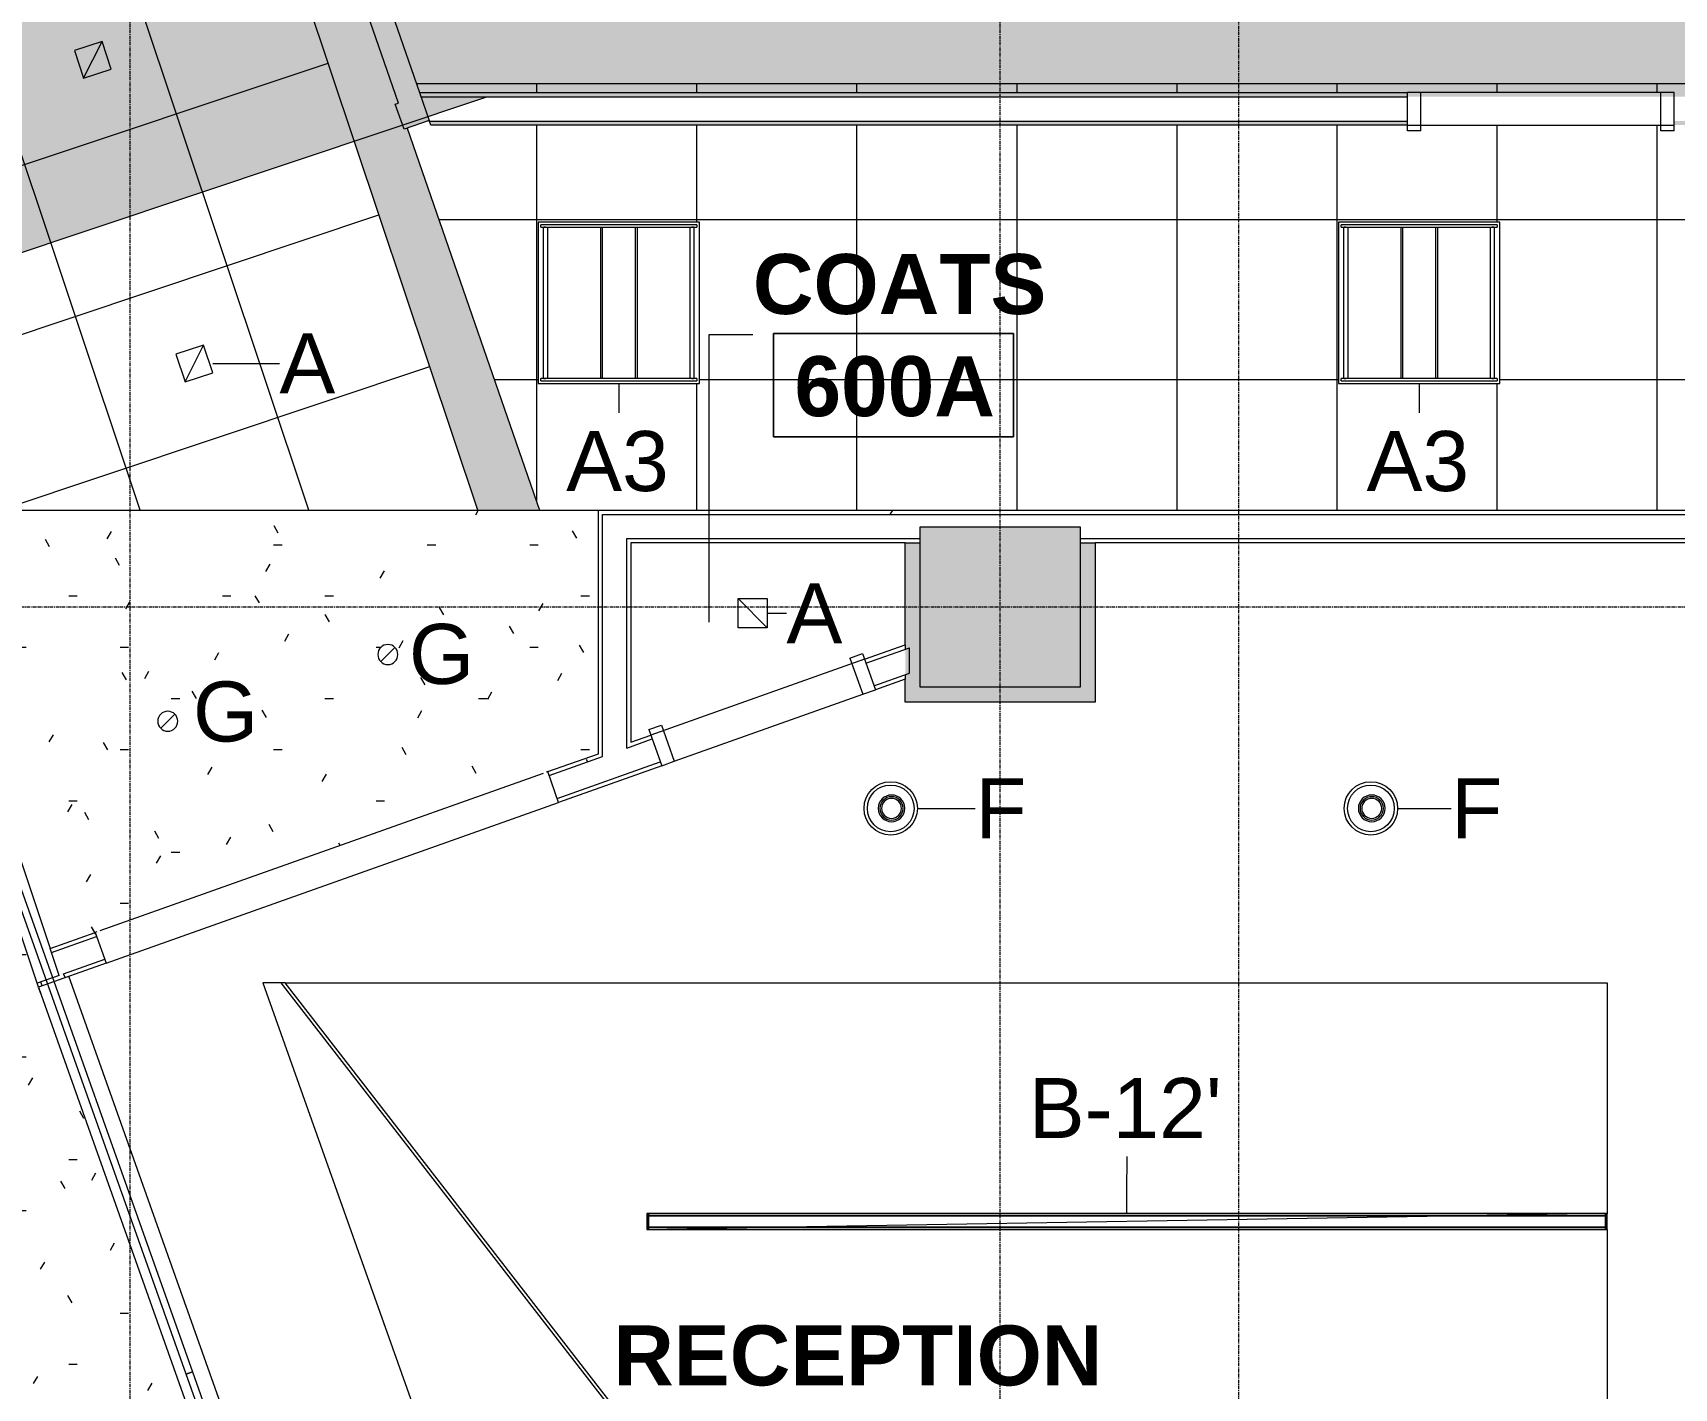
# Model space of a CAD drawing. Header units: inches. Extents: x 2468 to 5383, y -426 to 1376.
# Drawn here: x 2867 to 3113, y 703 to 906.2 of the extents above; entities that cross this region are included whole.
import ezdxf

# ---------------------------------------------------------------- set-up
doc = ezdxf.new("R2010")
doc.units = ezdxf.units.IN
doc.header["$MEASUREMENT"] = 0
doc.linetypes.add('Grid Line 1_2_', pattern=[0.875, 0.5, -0.125, 0.125, -0.125])
for name, color, linetype, lineweight in [('A-AREA-IDEN', 2, 'Continuous', 9), ('A-CLNG', 13, 'Continuous', 13), ('A-CLNG-PATT', 13, 'Continuous', 13), ('A-DETL', 90, 'Continuous', 9), ('A-DETL-GENF', 92, 'Continuous', 9), ('A-DOOR', 31, 'Continuous', 13), ('A-DOOR-FRAM', 31, 'Continuous', 20), ('A-GLAZ-CURT', 52, 'Continuous', 9), ('A-WALL', 113, 'Continuous', 13), ('A-WALL-PATT', 111, 'Continuous', 13), ('E-LITE-EQPM', 33, 'Continuous', 9), ('E-LITE-EQPM-IDEN', 33, 'Continuous', 9), ('I-WALL', 2, 'Continuous', 13), ('S-COLS', 52, 'Continuous', 13), ('S-GRID', 1, 'Continuous', 9)]:
    doc.layers.add(name, color=color, linetype=linetype, lineweight=lineweight)
doc.styles.add('Arial_1', font='arial.ttf', dxfattribs={"height": 9})
doc.styles.add('Swis721 Lt BT_B', font='', dxfattribs={"height": 9})
doc.styles.get('Swis721 Lt BT_B').set_extended_font_data('Swis721 Lt BT', bold=True)
pattern_1 = [(0, (0, 0), (30.72, 7.68), [1.267, -21.773, 1.267, -21.773, -122.88]), (0, (0, 0), (30.72, 7.68), [-46.08, 1.267, -44.813, 1.267, -21.773, -53.76]), (0, (0, 0), (30.72, 7.68), [-115.2, 1.267, -14.093, 1.267, -37.133]), (120, (11.52, 3.84), (-22.011075, 22.7643), [1.267, -21.773, 1.267, -21.773, -122.88]), (120, (11.52, 3.84), (-22.011075, 22.7643), [-46.08, 1.267, -44.813, 1.267, -21.773, -53.76]), (120, (11.52, 3.84), (-22.011075, 22.7643), [-115.2, 1.267, -14.093, 1.267, -37.133]), (240, (15.36, 19.2), (-8.708925, -30.4443), [1.267, -21.773, 1.267, -21.773, -122.88]), (240, (15.36, 19.2), (-8.708925, -30.4443), [-46.08, 1.267, -44.813, 1.267, -21.773, -53.76]), (240, (15.36, 19.2), (-8.708925, -30.4443), [-115.2, 1.267, -14.093, 1.267, -37.133])]

# ---------------------------------------------------------------- blocks, each defined once
blk = doc.blocks.new('Concrete-Rectangular-Column - 24 x 24-4901126-6TH FLOOR RCP')
at = {"layer": 'S-COLS', "lineweight": 9}
blk.add_hatch(color=7, dxfattribs=at).paths.add_polyline_path([(-12, -12), (12, -12), (12, 12), (-12, 12), (-12, -10.83)], flags=0)
at = {"layer": 'S-COLS', "color": 8, "lineweight": 20}
for p, q in [((-12, 12), (12, 12)), ((-12, -12), (-12, 12)), ((12, 12), (12, -12)), ((12, -12), (-12, -12))]:
    blk.add_line(p, q, dxfattribs=at)
blk = doc.blocks.new('System Panel - Glazed-6351992-6TH FLOOR RCP')
at = {"layer": 'A-GLAZ-CURT', "lineweight": 13}
for p, q in [((-44, -0.5), (-44, 0.5)), ((-44, 0.5), (44, 0.5)), ((44, 0.5), (44, -0.5)), ((44, -0.5), (-44, -0.5))]:
    blk.add_line(p, q, dxfattribs=at)
blk = doc.blocks.new('Ceilings 1 - Ceilings 1-5923322-6TH FLOOR RCP')
at = {"layer": 'A-CLNG'}
for p, q in [((2904.15, 763.75), (2901.46, 763.75)), ((2901.46, 763.75), (2953.26, 617.91)), ((2904.78, 763.75), (2904.15, 763.75)), ((2904.15, 763.75), (3102.37, 508.26)), ((3103, 508.26), (2904.78, 763.75)), ((2904.78, 763.75), (3103, 763.75)), ((3103, 763.75), (3103, 729.16)), ((3103, 729.16), (2959, 729.16)), ((2959, 729.16), (2959, 726.79)), ((2959, 726.79), (3103, 726.79)), ((3103, 726.79), (3103, 664.02))]:
    blk.add_line(p, q, dxfattribs=at)
blk = doc.blocks.new('System Panel - Glazed-6079017-6TH FLOOR RCP')
at = {"layer": 'A-GLAZ-CURT', "lineweight": 13}
for p, q in [((-24, -0.5), (-24, 0.5)), ((-24, 0.5), (24, 0.5)), ((24, 0.5), (24, -0.5)), ((24, -0.5), (-24, -0.5))]:
    blk.add_line(p, q, dxfattribs=at)
blk = doc.blocks.new('RECESSED_Cooper_NeoRay_Straight_Narrow_22DR - Recessed_Cooper_NeoRay_Straight_Narrow_12_  GYP-6326238-6TH FLOOR RCP')
at = {"layer": 'E-LITE-EQPM'}
for p, q in [((1.19, 72), (-1.19, -72)), ((-1.19, -72), (-1.19, 72)), ((-1.19, 72), (1.19, 72)), ((-1.19, 72), (1.19, 72)), ((-1.19, 71.75), (-1.19, 72)), ((1.19, 71.75), (-1.19, 71.75)), ((-1.19, 71.75), (-0.84, 71.75)), ((-1.19, 71.75), (-1.19, -71.75)), ((-0.84, 71.75), (0.84, 71.75)), ((-0.84, 71.75), (-0.84, -71.75)), ((-0.84, -71.75), (-0.84, 71.75)), ((0.84, -71.75), (0.84, 71.75)), ((0.84, 71.75), (1.19, 71.75)), ((0.84, 71.75), (0.84, -71.75)), ((1.19, 72), (1.19, -72)), ((1.19, 72), (1.19, 71.75)), ((1.19, 71.75), (1.19, -71.75)), ((-0.84, -71.75), (-1.19, -71.75)), ((-1.19, -71.75), (1.19, -71.75)), ((-1.19, -71.75), (-1.19, -72)), ((1.19, -72), (-1.19, -72)), ((1.19, -72), (-1.19, -72)), ((0.84, -71.75), (-0.84, -71.75)), ((1.19, -71.75), (0.84, -71.75)), ((1.19, -72), (1.19, -71.75))]:
    blk.add_line(p, q, dxfattribs=at)
blk = doc.blocks.new('Single Flush - OTJ_SOLIDFLUSH_ALUM-6454966-6TH FLOOR RCP')
at = {"layer": 'A-DOOR-FRAM'}
for p, q in [((-20, 3.3125), (-20, -2.4375)), ((-20, 3.3125), (-18, 3.3125)), ((-18, 3.3125), (-18, -2.4375)), ((18.000004, 3.3125), (18.000004, -2.4375)), ((18.000004, 3.3125), (20.000004, 3.3125)), ((20.000004, 3.3125), (20.000004, -2.4375)), ((-20, -2.4375), (-18, -2.4375)), ((18.000004, -2.4375), (20.000004, -2.4375))]:
    blk.add_line(p, q, dxfattribs=at)
blk = doc.blocks.new('L-PENDANT_FOCAL POINT 3_5 CYLINDER - L-PENDANT_FOCAL POINT 3_5 CYLINDER-6211512-6TH FLOOR RCP')
at = {"layer": 'E-LITE-EQPM'}
for radius in [4, 3.5]:
    blk.add_circle((-0.125, 0), radius, dxfattribs=at)
for radius, start, end in [(2, 0, 180), (2, 180, 360), (1.75, 0, 180), (1.75, 180, 360), (1.5, 0, 180), (1.5, 180, 360)]:
    blk.add_arc((0, 0), radius, start, end, dxfattribs=at)
blk = doc.blocks.new('Single Flush - OTJ_SOLIDFLUSH_ALUM  30_-6412572-6TH FLOOR RCP')
at = {"layer": 'A-DOOR-FRAM'}
for p, q in [((-17, 3.3125), (-17, -2.4375)), ((-17, 3.3125), (-15, 3.3125)), ((-15, 3.3125), (-15, -2.4375)), ((15.000004, 3.3125), (15.000004, -2.4375)), ((15.000004, 3.3125), (17.000004, 3.3125)), ((17.000004, 3.3125), (17.000004, -2.4375)), ((-17, -2.4375), (-15, -2.4375)), ((15.000004, -2.4375), (17.000004, -2.4375))]:
    blk.add_line(p, q, dxfattribs=at)
blk = doc.blocks.new('L-Recessed-Axis-Day-Acrylic - 2 x 2-4558112-6TH FLOOR RCP')
at = {"layer": 'E-LITE-EQPM'}
for p, q in [((-11.34, 11.7), (-11.7, 11.7)), ((-11.7, 11.64), (-11.7, 11.7)), ((-11.7, 11.7), (-11.7, 11.69)), ((-11.7, -11.64), (-11.7, 11.64)), ((-11.34, 11.69), (-11.34, 11.7)), ((-11.34, 11.7), (-11.34, 11.64)), ((-11.34, 11.64), (-11.34, -11.64)), ((11.34, 11.28), (-11.34, 11.28)), ((-11.34, 11.19), (-11.34, 11.22)), ((-11.34, 10.99), (-11.34, 11.19)), ((-11.34, 10.97), (-11.34, 10.99)), ((-11.34, 10.66), (11.34, 10.66)), ((11.7, 11.7), (11.34, 11.7)), ((11.34, 11.64), (11.34, 11.7)), ((11.34, 11.7), (11.34, 11.69)), ((11.34, -11.64), (11.34, 11.64)), ((11.34, 11.22), (11.34, 11.19)), ((11.34, 11.19), (11.34, 10.99)), ((11.34, 10.99), (11.34, 10.97)), ((11.7, 11.69), (11.7, 11.7)), ((11.7, 11.7), (11.7, 11.64)), ((11.7, 11.64), (11.7, -11.64)), ((-11.34, 2.76), (11.34, 2.76)), ((-11.34, 2.47), (11.34, 2.47)), ((11.34, 2.44), (-11.34, 2.44)), ((-11.34, -2.44), (11.34, -2.44)), ((-11.34, -2.47), (11.34, -2.47)), ((-11.34, -2.76), (11.34, -2.76)), ((-11.7, -11.7), (-11.7, -11.64)), ((-11.7, -11.69), (-11.7, -11.7)), ((-11.7, -11.7), (-11.34, -11.7)), ((-11.34, -10.66), (11.34, -10.66)), ((-11.34, -10.99), (-11.34, -10.97)), ((-11.34, -11.19), (-11.34, -10.99)), ((-11.34, -11.22), (-11.34, -11.19)), ((-11.34, -11.28), (11.34, -11.28)), ((-11.34, -11.64), (-11.34, -11.7)), ((-11.34, -11.7), (-11.34, -11.69)), ((11.34, -10.97), (11.34, -10.99)), ((11.34, -10.99), (11.34, -11.19)), ((11.34, -11.19), (11.34, -11.22)), ((11.34, -11.7), (11.34, -11.64)), ((11.34, -11.69), (11.34, -11.7)), ((11.34, -11.7), (11.7, -11.7)), ((11.7, -11.64), (11.7, -11.7)), ((11.7, -11.7), (11.7, -11.69))]:
    blk.add_line(p, q, dxfattribs=at)
blk = doc.blocks.new('L-Recessed-Axis-Day-Acrylic - 2 x 2-V32-6TH FLOOR RCP')
at = {"layer": 'E-LITE-EQPM'}
for p, q in [((-11.34, 11.7), (-11.7, 11.7)), ((-11.7, 11.64), (-11.7, 11.7)), ((-11.7, 11.7), (-11.7, 11.69)), ((-11.7, -11.64), (-11.7, 11.64)), ((-11.34, 11.69), (-11.34, 11.7)), ((-11.34, 11.7), (-11.34, 11.64)), ((-11.34, 11.64), (-11.34, -11.64)), ((11.34, 11.28), (-11.34, 11.28)), ((-11.34, 11.19), (-11.34, 11.22)), ((-11.34, 10.99), (-11.34, 11.19)), ((-11.34, 10.97), (-11.34, 10.99)), ((-11.34, 10.66), (11.34, 10.66)), ((11.7, 11.7), (11.34, 11.7)), ((11.34, 11.64), (11.34, 11.7)), ((11.34, 11.7), (11.34, 11.69)), ((11.34, -11.64), (11.34, 11.64)), ((11.34, 11.22), (11.34, 11.19)), ((11.34, 11.19), (11.34, 10.99)), ((11.34, 10.99), (11.34, 10.97)), ((11.7, 11.69), (11.7, 11.7)), ((11.7, 11.7), (11.7, 11.64)), ((11.7, 11.64), (11.7, -11.64)), ((-11.34, 2.76), (11.34, 2.76)), ((-11.34, 2.47), (11.34, 2.47)), ((11.34, 2.44), (-11.34, 2.44)), ((-11.34, -2.44), (11.34, -2.44)), ((-11.34, -2.47), (11.34, -2.47)), ((-11.34, -2.76), (11.34, -2.76)), ((-11.7, -11.7), (-11.7, -11.64)), ((-11.7, -11.69), (-11.7, -11.7)), ((-11.7, -11.7), (-11.34, -11.7)), ((-11.34, -10.66), (11.34, -10.66)), ((-11.34, -10.99), (-11.34, -10.97)), ((-11.34, -11.19), (-11.34, -10.99)), ((-11.34, -11.22), (-11.34, -11.19)), ((-11.34, -11.28), (11.34, -11.28)), ((-11.34, -11.64), (-11.34, -11.7)), ((-11.34, -11.7), (-11.34, -11.69)), ((11.34, -10.97), (11.34, -10.99)), ((11.34, -10.99), (11.34, -11.19)), ((11.34, -11.19), (11.34, -11.22)), ((11.34, -11.7), (11.34, -11.64)), ((11.34, -11.69), (11.34, -11.7)), ((11.34, -11.7), (11.7, -11.7)), ((11.7, -11.64), (11.7, -11.7)), ((11.7, -11.7), (11.7, -11.69))]:
    blk.add_line(p, q, dxfattribs=at)
blk = doc.blocks.new('L-Recessed Square Downlight1 - 4_-6386480-6TH FLOOR RCP')
at = {"layer": 'E-LITE-EQPM'}
for p, q in [((-2.1875, -2.1875), (-2.1875, 2.1875)), ((-2.1875, 2.1875), (2.1875, 2.1875)), ((-2.1875, 2.1875), (2.1875, -2.1875)), ((2.1875, 2.1875), (2.1875, -2.1875)), ((2.1875, -2.1875), (-2.1875, -2.1875))]:
    blk.add_line(p, q, dxfattribs=at)
blk = doc.blocks.new('L-Recessed Circular - Downlight - 3_-6446590-6TH FLOOR RCP')
at = {"layer": 'E-LITE-EQPM'}
for q in [(-1.06, -1.06), (1.06, 1.06)]:
    blk.add_line((0, 0), q, dxfattribs=at)
for start, end in [(360, 180), (180, 360)]:
    blk.add_arc((0, 0), 1.5, start, end, dxfattribs=at)
blk = doc.blocks.new('L-Recessed Square Downlight1 - 4_-V38-6TH FLOOR RCP')
at = {"layer": 'E-LITE-EQPM'}
for p, q in [((-2.1875, -2.1875), (-2.1875, 2.1875)), ((-2.1875, 2.1875), (2.1875, 2.1875)), ((-2.1875, 2.1875), (2.1875, -2.1875)), ((2.1875, 2.1875), (2.1875, -2.1875)), ((2.1875, -2.1875), (-2.1875, -2.1875))]:
    blk.add_line(p, q, dxfattribs=at)
blk = doc.blocks.new('Room Tag - Room Name and Number-3379422-6TH FLOOR RCP')
at = {"layer": 'A-AREA-IDEN'}
for p, q in [((-0.1881, -0.1636), (-0.1881, -0.0018)), ((-0.1881, -0.0018), (0.1869, -0.0018)), ((0.1869, -0.0018), (-0.1881, -0.0018)), ((-0.1881, -0.0018), (-0.1881, -0.1636)), ((0.1869, -0.0018), (0.1869, -0.1636)), ((0.1869, -0.1636), (0.1869, -0.0018)), ((0.1869, -0.1636), (-0.1881, -0.1636)), ((-0.1881, -0.1636), (0.1869, -0.1636))]:
    blk.add_line(p, q, dxfattribs=at)

msp = doc.modelspace()

# ---------------------------------------------------------------- hatches: boundary and pattern name
at = {"layer": 'A-CLNG-PATT'}
h = msp.add_hatch(dxfattribs=at)
h.set_pattern_fill('FP_30', color=256, style=0, pattern_type=2)
h.set_pattern_definition([(0, (0, 0), (15.36, 3.84), [1.267, -10.253, 1.267, -10.253, -61.44]), (0, (0, 0), (15.36, 3.84), [-23.04, 1.267, -21.773, 1.267, -10.253, -26.88]), (0, (0, 0), (15.36, 3.84), [-57.6, 1.267, -6.413, 1.267, -17.933]), (120, (5.76, 1.92), (-11.0055376, 11.38215), [1.267, -10.253, 1.267, -10.253, -61.44]), (120, (5.76, 1.92), (-11.0055376, 11.38215), [-23.04, 1.267, -21.773, 1.267, -10.253, -26.88]), (120, (5.76, 1.92), (-11.0055376, 11.38215), [-57.6, 1.267, -6.413, 1.267, -17.933]), (240, (7.68, 9.6), (-4.3544624, -15.22215), [1.267, -10.253, 1.267, -10.253, -61.44]), (240, (7.68, 9.6), (-4.3544624, -15.22215), [-23.04, 1.267, -21.773, 1.267, -10.253, -26.88]), (240, (7.68, 9.6), (-4.3544624, -15.22215), [-57.6, 1.267, -6.413, 1.267, -17.933])])
h.paths.add_polyline_path([(2933.65, 834.62), (2942.94, 834.62), (2923.08, 891.9), (2922.61, 891.74), (2921.3, 895.52), (2921.77, 895.68), (2903.61, 948.09), (2940.62, 960.45), (2946.33, 943.39), (2990, 957.99), (2981.17, 983.48), (2982.34, 983.88), (2966.48, 1031.31), (2883.97, 1003.73), (2833.72, 1154.06), (2833.37, 1153.94), (2827.34, 1171.96), (2745.56, 1144.57), (2751.57, 1126.59), (2751.21, 1126.48), (2768.8, 1073.87), (2773.1, 1075.3), (2780.7, 1052.54), (2776.41, 1051.1), (2801.46, 976.15), (2793.63, 973.54), (2812.34, 917.58), (2819.22, 919.88), (2847.61, 834.92), (2857.63, 834.92), (2759.27, 1129.17), (2827.56, 1152), (2933.55, 834.92)], flags=0)
h.paths.add_polyline_path([(2942.53, 942.12), (2943, 942.28), (2938.4, 956.03), (2937.93, 955.87), (2942.21, 943.05)], flags=0)
h.paths.add_polyline_path([(2942.98, 979.97), (2942.21, 980.08), (2941.48, 980.38), (2940.86, 980.85), (2940.38, 981.47), (2940.09, 982.2), (2939.98, 982.97), (2940.09, 983.75), (2940.38, 984.47), (2940.86, 985.09), (2941.48, 985.57), (2942.21, 985.87), (2942.98, 985.97), (2943.76, 985.87), (2944.48, 985.57), (2945.1, 985.09), (2945.58, 984.47), (2945.88, 983.75), (2945.98, 982.97), (2945.88, 982.2), (2945.58, 981.47), (2945.1, 980.85), (2944.48, 980.38), (2943.76, 980.08)], flags=0)
h.paths.add_polyline_path([(2765.29, 1144.82), (2764.51, 1144.92), (2763.68, 1145.3), (2763.17, 1145.7), (2762.69, 1146.32), (2762.39, 1147.04), (2762.29, 1147.82), (2762.39, 1148.59), (2762.69, 1149.32), (2763.17, 1149.94), (2763.79, 1150.41), (2764.51, 1150.71), (2765.38, 1150.8), (2766.06, 1150.71), (2766.79, 1150.41), (2767.41, 1149.94), (2767.89, 1149.32), (2768.19, 1148.59), (2768.29, 1147.82), (2768.19, 1147.04), (2767.89, 1146.32), (2767.41, 1145.7), (2766.79, 1145.22), (2766.06, 1144.92), (2765.38, 1144.83)], flags=0)
h.paths.add_polyline_path([(2815.29, 1160.82), (2814.51, 1160.92), (2813.79, 1161.22), (2813.17, 1161.7), (2812.69, 1162.32), (2812.39, 1163.04), (2812.29, 1163.82), (2812.39, 1164.59), (2812.69, 1165.32), (2813.17, 1165.94), (2813.79, 1166.41), (2814.51, 1166.71), (2815.29, 1166.82), (2816.06, 1166.71), (2816.79, 1166.41), (2817.41, 1165.94), (2817.89, 1165.32), (2818.19, 1164.59), (2818.29, 1163.82), (2818.19, 1163.04), (2817.89, 1162.32), (2817.41, 1161.7), (2816.79, 1161.22), (2816.06, 1160.92)], flags=0)
h = msp.add_hatch(dxfattribs=at)
h.set_pattern_fill('FP_32', color=256, style=0, pattern_type=2)
h.set_pattern_definition([(288.483, (2835.274, 977.494), (-22.762, -7.6086), []), (198.483, (2835.274, 977.494), (-7.6086, 22.762), [])])
h.paths.add_polyline_path([(2857.73, 834.62), (2933.65, 834.62), (2827.56, 1152), (2759.27, 1129.17), (2852.28, 850.94)], flags=0)
h = msp.add_hatch(dxfattribs=at)
h.set_pattern_fill('FP_33', color=256, style=0, pattern_type=2)
h.set_pattern_definition([(0, (3542.5, 878.2), (0, -24), []), (270, (3542.5, 878.2), (-24, -1e-15), [])])
h.paths.add_polyline_path([(3553.75, 802.24), (3554.75, 802.24), (3554.75, 834.62), (4012.67, 834.62), (4012.67, 892.36), (2926.63, 892.36), (2926.39, 893.05), (2923.08, 891.9), (2942.94, 834.62), (3506.25, 834.62), (3506.25, 802.24), (3544.66, 802.24)], flags=0)
h.paths.add_polyline_path([(3530.5, 816.68), (3530.11, 816.73), (3529.75, 816.88), (3529.44, 817.12), (3529.2, 817.43), (3529.05, 817.79), (3529, 818.18), (3529.05, 818.57), (3529.2, 818.93), (3529.44, 819.24), (3529.75, 819.48), (3530.11, 819.63), (3530.5, 819.68), (3530.89, 819.63), (3531.25, 819.48), (3531.56, 819.24), (3531.8, 818.93), (3531.95, 818.57), (3532, 818.18), (3531.95, 817.79), (3531.8, 817.43), (3531.56, 817.12), (3531.25, 816.88), (3530.89, 816.73)], flags=0)
h.paths.add_polyline_path([(2942.7, 853.62), (2942.7, 877.83), (2966.91, 877.83), (2966.91, 853.62), (2942.94, 853.62)], flags=0)
h.paths.add_polyline_path([(3086.91, 853.62), (3062.7, 853.62), (3062.7, 877.83), (3086.91, 877.83), (3086.91, 854.88)], flags=0)
h.paths.add_polyline_path([(3189.12, 853.62), (3182.7, 853.62), (3182.7, 877.83), (3206.91, 877.83), (3206.91, 853.62), (3198.34, 853.62)], flags=0)
h.paths.add_polyline_path([(3302.13, 853.62), (3302.13, 877.83), (3326.34, 877.83), (3326.34, 853.62), (3308.88, 853.62)], flags=0)
h.paths.add_polyline_path([(3422.29, 853.62), (3422.29, 877.83), (3446.5, 877.83), (3446.5, 853.62), (3428.63, 853.62)], flags=0)
h.paths.add_polyline_path([(3542.29, 853.62), (3542.29, 877.83), (3566.5, 877.83), (3566.5, 853.62), (3548.38, 853.62)], flags=0)
h.paths.add_polyline_path([(3797.1, 853.62), (3782.29, 853.62), (3782.29, 877.83), (3806.5, 877.83), (3806.5, 853.62), (3806.32, 853.62)], flags=0)
h.paths.add_polyline_path([(3926.07, 853.62), (3902.29, 853.62), (3902.29, 877.83), (3926.5, 877.83), (3926.5, 853.62)], flags=0)
h.paths.add_polyline_path([(3668.14, 853.62), (3662.29, 853.62), (3662.29, 877.83), (3686.5, 877.83), (3686.5, 853.62), (3677.35, 853.62)], flags=0)
h.paths.add_polyline_path([(3974.99, 897.23), (3989.35, 897.23), (4012.67, 898.62), (3872.37, 898.62), (3871.95, 897.23), (3971.8, 897.23)], flags=0)
h.paths.add_polyline_path([(3714.61, 897.23), (3714.61, 898.62), (2924.46, 898.62), (2924.94, 897.23), (3714.46, 897.23)], flags=0)
h.paths.add_polyline_path([(3719.48, 897.23), (3868.45, 897.23), (3868.45, 898.62), (3719.48, 898.62)], flags=0)
h = msp.add_hatch(dxfattribs=at)
h.set_pattern_fill('FP_1', color=256, style=0, pattern_type=2)
h.set_pattern_definition(pattern_1)
h.paths.add_polyline_path([(2869.55, 768.93), (2876.54, 771.41), (2865.33, 802.98), (2865.8, 803.15), (2877.01, 771.58), (2943.45, 795.18), (2932.23, 826.74), (2932.71, 826.91), (2943.92, 795.34), (2951.74, 798.12), (2951.74, 834.62), (2847.59, 834.62), (2869.07, 770.34)], flags=0)
h.paths.add_polyline_path([(2887.18, 801.49), (2886.79, 801.54), (2886.43, 801.69), (2886.12, 801.93), (2885.88, 802.24), (2885.73, 802.6), (2885.68, 802.99), (2885.73, 803.38), (2885.88, 803.74), (2886.12, 804.05), (2886.43, 804.29), (2886.79, 804.44), (2887.18, 804.49), (2887.57, 804.44), (2887.93, 804.29), (2888.24, 804.05), (2888.48, 803.74), (2888.63, 803.38), (2888.68, 802.99), (2888.63, 802.6), (2888.48, 802.24), (2888.24, 801.93), (2887.93, 801.69), (2887.57, 801.54), (2887.34, 801.51)], flags=0)
h.paths.add_polyline_path([(2920.18, 811.49), (2919.79, 811.54), (2919.43, 811.69), (2919.12, 811.93), (2918.88, 812.24), (2918.73, 812.61), (2918.68, 812.99), (2918.73, 813.38), (2918.88, 813.74), (2919.12, 814.05), (2919.43, 814.29), (2919.79, 814.44), (2920.18, 814.49), (2920.57, 814.44), (2920.93, 814.29), (2921.24, 814.05), (2921.48, 813.74), (2921.63, 813.38), (2921.68, 812.99), (2921.63, 812.6), (2921.48, 812.24), (2921.24, 811.93), (2920.93, 811.69), (2920.57, 811.54)], flags=0)
h = msp.add_hatch(dxfattribs=at)
h.set_pattern_fill('FP_3', color=256, style=0, pattern_type=2)
h.set_pattern_definition(pattern_1)
h.paths.add_polyline_path([(2790.32, 422.94), (2853.36, 444.01), (2852.15, 444.33), (2851.72, 444.21), (2851.71, 444.38), (2851.73, 444.39), (2851.73, 444.46), (2908.51, 463.39), (2908.52, 463.37), (2908.58, 463.37), (2908.64, 463.21), (2908.22, 463.08), (2907.44, 462.09), (2967.56, 482.19), (2867.53, 763.92), (2855.14, 800.99), (2683.16, 743.51), (2748.83, 547.06), (2769.5, 553.97), (2778.54, 526.94), (2757.86, 520.03), (2788.4, 428.67)], flags=0)
h.paths.add_polyline_path([(2816.27, 455.69), (2724.97, 728.83), (2839.05, 766.97), (2930.35, 493.82), (2816.34, 455.71)], flags=0)
h.paths.add_polyline_path([(2785.48, 492.45), (2784.09, 496.6), (2788.24, 497.98), (2789.63, 493.83), (2785.75, 492.54)], flags=0)
h.paths.add_polyline_path([(2926.56, 539.61), (2925.17, 543.76), (2929.32, 545.14), (2930.7, 540.99), (2926.83, 539.7)], flags=0)
h.paths.add_polyline_path([(2762.65, 560.73), (2761.27, 564.88), (2765.41, 566.27), (2766.8, 562.12), (2762.93, 560.83)], flags=0)
h.paths.add_polyline_path([(2903.73, 607.89), (2902.34, 612.04), (2906.49, 613.43), (2907.88, 609.28), (2903.89, 607.95)], flags=0)
h.paths.add_polyline_path([(2739.83, 629.02), (2738.44, 633.17), (2742.59, 634.56), (2743.98, 630.41), (2740.1, 629.11)], flags=0)
h.paths.add_polyline_path([(2880.9, 676.18), (2879.52, 680.33), (2883.67, 681.71), (2885.05, 677.56), (2881.18, 676.27)], flags=0)
h.paths.add_polyline_path([(2716.64, 697.18), (2715.25, 701.33), (2719.4, 702.72), (2720.78, 698.57), (2716.91, 697.27)], flags=0)
h.paths.add_polyline_path([(2857.71, 744.34), (2856.33, 748.49), (2860.47, 749.88), (2861.86, 745.73), (2857.84, 744.38)], flags=0)
h.paths.add_polyline_path([(2736.38, 758.93), (2736.36, 758.99), (2736.3, 758.99), (2736.25, 759.14), (2736.66, 759.28), (2737.58, 760.44), (2738.7, 761.4), (2740, 762.11), (2788.37, 778.28), (2789.83, 778.49), (2791.31, 778.4), (2792.74, 778.03), (2793.16, 778.15), (2793.17, 777.97), (2793.15, 777.97), (2793.15, 777.9), (2736.5, 758.97)], flags=0)
at = {"layer": 'A-DETL-GENF'}
h = msp.add_hatch(color=9, dxfattribs=at)
h.paths.add_polyline_path([(3789.62, 691.12), (3829.75, 691.12), (3829.75, 712.12), (3783.5, 712.12), (3783.5, 691.12)], flags=0)
h.paths.add_polyline_path([(3779.67, 711.48), (3780, 711.48), (3780, 712.12), (3642.66, 712.12), (3642.66, 711.48), (3777.55, 711.48)], flags=0)
h.paths.add_polyline_path([(3834, 711.48), (3963.16, 711.48), (3963.16, 712.12), (3832.75, 712.12), (3832.75, 711.48)], flags=0)
h.paths.add_polyline_path([(3829.75, 715.62), (3960.5, 715.62), (3960.5, 808.12), (3960, 808.12), (3960, 831.12), (3957.25, 831.12), (3957.25, 833.98), (3917.25, 833.98), (3917.25, 831.12), (3916, 831.12), (3916, 808.62), (3783.5, 808.62), (3783.5, 715.62), (3826.51, 715.62)], flags=0)
h.paths.add_polyline_path([(3778.75, 715.62), (3780, 715.62), (3780, 831.12), (3744, 831.12), (3744, 808.12), (3720, 808.12), (3720, 831.12), (3718.25, 831.12), (3718.25, 833.98), (3678.25, 833.98), (3678.25, 831.12), (3676, 831.12), (3676, 715.62), (3764.11, 715.62)], flags=0)
h.paths.add_polyline_path([(3672.5, 715.62), (3672.5, 831.12), (3643.5, 831.12), (3643.5, 715.62), (3649.71, 715.62)], flags=0)
h.paths.add_polyline_path([(3964, 766.13), (3982.75, 766.13), (3982.75, 808.12), (3964, 808.12), (3964, 766.62)], flags=0)
h.paths.add_polyline_path([(2848.69, 1211.78), (2842.08, 1231.58), (2843.97, 1232.21), (2850.59, 1212.41), (2849.2, 1211.95)], flags=0)
h.paths.add_polyline_path([(2815.72, 1310.42), (2809.11, 1330.21), (2811, 1330.85), (2817.62, 1311.05)], flags=0)
h.paths.add_polyline_path([(2658.28, 1302.07), (2664.89, 1282.27), (2663, 1281.64), (2656.38, 1301.44)], flags=0)
h.paths.add_polyline_path([(2691.25, 1203.43), (2697.86, 1183.64), (2695.97, 1183), (2689.35, 1202.8)], flags=0)
h.paths.add_polyline_path([(2662.35, 805.76), (2833.81, 865.19), (2817.01, 915.45), (2808.71, 912.67), (2787.78, 975.27), (2795.61, 977.89), (2771.67, 1049.52), (2757.94, 1044.93), (2750.33, 1067.69), (2773.1, 1075.3), (2780.7, 1052.54), (2776.41, 1051.1), (2801.46, 976.15), (2793.63, 973.54), (2812.34, 917.58), (2819.22, 919.88), (2837.85, 864.14), (2922.38, 892.4), (2921.3, 895.52), (2921.77, 895.68), (2903.61, 948.09), (2940.62, 960.45), (2946.33, 943.39), (2990.89, 958.29), (2982.89, 982.23), (2986.21, 983.34), (2986.92, 981.21), (3035.29, 997.38), (3034.02, 1001.17), (3037.82, 1002.44), (3036.55, 1006.23), (3040.34, 1007.5), (3028.3, 1043.54), (3024.5, 1042.27), (3023.23, 1046.07), (3019.44, 1044.8), (3018.17, 1048.59), (3012.48, 1046.69), (3011.37, 1050.01), (3045.52, 1061.42), (2993.52, 1216.96), (2845.1, 1167.35), (2876.96, 1072.03), (2919.16, 1086.14), (2939.29, 1025.91), (2968.69, 1035.74), (2973.53, 1021.28), (2970.21, 1020.17), (2966.48, 1031.31), (2929.08, 1018.81), (2927.97, 1022.13), (2930.76, 1023.06), (2912.53, 1077.6), (2868.9, 1063.01), (2887.13, 1008.48), (2895.72, 1011.35), (2896.83, 1008.03), (2884.92, 1004.05), (2834.67, 1154.37), (2833.37, 1153.94), (2826.91, 1173.26), (2846.23, 1179.72), (2836.84, 1207.82), (2848.69, 1211.78), (2857.89, 1184.28), (2938.5, 1211.22), (2906.8, 1306.07), (2826.19, 1279.12), (2835.38, 1251.61), (2823.52, 1247.65), (2803.89, 1306.46), (2815.72, 1310.42), (2824.92, 1282.91), (2905.53, 1309.86), (2895.13, 1340.99), (2807.61, 1340.99), (2810.92, 1331.08), (2809.03, 1330.45), (2805.5, 1340.99), (2658.45, 1340.99), (2670.1, 1306.02), (2658.28, 1302.07), (2649.08, 1329.57), (2560.85, 1300.08), (2592.56, 1205.24), (2680.78, 1234.73), (2671.59, 1262.24), (2683.45, 1266.2), (2703.08, 1207.39), (2691.25, 1203.43), (2682.05, 1230.94), (2593.82, 1201.45), (2625.53, 1106.6), (2713.76, 1136.1), (2704.56, 1163.6), (2716.42, 1167.56), (2725.81, 1139.47), (2745.11, 1145.92), (2751.57, 1126.59), (2751.21, 1126.48), (2763.58, 1089.49), (2758.84, 1087.9), (2742.83, 1135.8), (2576.39, 1080.16), (2605.71, 992.43), (2750.33, 1040.78), (2751.44, 1037.46), (2603.5, 988), (2506.5, 1278.2), (2552.5, 1293.58), (2553.61, 1290.26), (2510.93, 1275.99), (2574.8, 1084.9), (2617.47, 1099.17), (2616.04, 1103.43), (2622.21, 1105.49), (2543.49, 1340.99), (2497.62, 1340.99), (2499.16, 1336.4), (2499.16, 1306.46), (2495.66, 1306.46), (2495.66, 1335.83), (2493.93, 1340.99), (2470.6, 1340.99), (2470.6, 1306.46), (2484.96, 1306.46), (2588.65, 996.28), (2597.66, 999.29), (2660.71, 810.66)], flags=0)
h.paths.add_polyline_path([(3885.5, 812.12), (3885.5, 831.12), (3872, 831.12), (3872, 833.98), (3797, 833.98), (3797, 831.12), (3783.5, 831.12), (3783.5, 812.12), (3879.15, 812.12)], flags=0)
h.paths.add_polyline_path([(3912.5, 812.12), (3912.5, 831.12), (3889, 831.12), (3889, 812.12)], flags=0)
h.paths.add_polyline_path([(2926.17, 893.66), (2935.02, 896.62), (3714.46, 896.62), (3714.46, 1046.38), (3693.25, 1046.38), (3693.25, 1073.88), (3714.46, 1073.88), (3714.46, 1311.48), (3712, 1311.48), (3712, 1309.88), (3710, 1309.88), (3710, 1311.48), (3634, 1311.48), (3634, 1309.88), (3632, 1309.88), (3632, 1311.48), (3592, 1311.48), (3592, 1309.88), (3590, 1309.88), (3590, 1311.48), (3514, 1311.48), (3514, 1309.88), (3512, 1309.88), (3512, 1311.48), (3472, 1311.48), (3472, 1309.88), (3470, 1309.88), (3470, 1311.48), (3394, 1311.48), (3394, 1309.88), (3392, 1309.88), (3392, 1311.48), (3352, 1311.48), (3352, 1309.88), (3350, 1309.88), (3350, 1311.48), (3274, 1311.48), (3274, 1309.88), (3272, 1309.88), (3272, 1311.48), (3232, 1311.48), (3232, 1309.88), (3230, 1309.88), (3230, 1311.48), (3154, 1311.48), (3154, 1309.88), (3152, 1309.88), (3152, 1311.48), (3112, 1311.48), (3112, 1309.88), (3110, 1309.88), (3110, 1311.48), (3034, 1311.48), (3034, 1309.88), (3032, 1309.88), (3032, 1307.13), (2992.74, 1307.13), (2992.74, 1311.48), (2975.11, 1311.48), (3002.76, 1228.75), (2949.18, 1210.84), (2951.16, 1204.91), (2994.79, 1219.49), (3047.41, 1062.06), (3050.26, 1063.01), (3011, 1180.45), (3011, 1285.62), (3013, 1285.62), (3013, 1180.77), (3071.49, 1005.79), (2988.03, 977.89), (2998.69, 946.01), (2917.44, 918.86), (2925.15, 896.61)], flags=0)
h.paths.add_polyline_path([(2917.41, 918.96), (2918.1, 919.19), (2939.36, 929.99), (2916.26, 922.27), (2916.83, 920.63)], flags=0)
h.paths.add_polyline_path([(2915.93, 923.23), (2942.21, 932.01), (2934.61, 954.76), (2908.07, 945.89), (2914.2, 928.21)], flags=0)
h.paths.add_polyline_path([(2945.53, 933.12), (2946.01, 933.28), (2944.47, 937.89), (2943.99, 937.73), (2944.33, 936.73)], flags=0)
h.paths.add_polyline_path([(2949.33, 934.39), (2993.9, 949.29), (2992.36, 953.9), (2947.79, 939), (2948.21, 937.73)], flags=0)
h.paths.add_polyline_path([(2942.53, 942.12), (2943, 942.28), (2938.4, 956.03), (2937.93, 955.87), (2942.21, 943.05)], flags=0)
h.paths.add_polyline_path([(3037.19, 998.01), (3068.47, 1008.51), (3051.21, 1060.16), (3050.73, 1060), (3058.34, 1037.24), (3035.58, 1029.63), (3027.97, 1052.39), (3019.91, 1049.7), (3020.72, 1047.34), (3024.5, 1048.6), (3025.76, 1044.8), (3029.56, 1046.07), (3042.87, 1006.24), (3039.08, 1004.97), (3040.35, 1001.18), (3036.55, 999.91), (3036.77, 999.27)], flags=0)
h.paths.add_polyline_path([(3240, 1048.12), (3240, 1072.12), (3264, 1072.12), (3264, 1048.12), (3252.18, 1048.12)], flags=0)
h.paths.add_polyline_path([(3714.46, 1049.38), (3714.46, 1070.88), (3696.25, 1070.88), (3696.25, 1049.38)], flags=0)
h.paths.add_polyline_path([(3484.88, 1050.25), (3484.88, 1064.25), (3499.63, 1064.25), (3499.63, 1050.25)], flags=0)
h.paths.add_polyline_path([(3520.69, 1050.25), (3505.94, 1050.25), (3505.94, 1064.25), (3520.69, 1064.25)], flags=0)
h.paths.add_polyline_path([(2865.58, 1068.23), (2875.06, 1071.4), (2842.56, 1168.61), (2849.2, 1170.83), (2847.3, 1176.52), (2831.18, 1171.13), (2864.52, 1071.4)], flags=0)
h.paths.add_polyline_path([(2727.51, 1134.37), (2741.72, 1139.12), (2741.56, 1139.59), (2727.35, 1134.84), (2727.49, 1134.45)], flags=0)
h.paths.add_polyline_path([(2726.42, 1138.35), (2742.56, 1143.75), (2734.17, 1141.6), (2726.22, 1138.94), (2726.25, 1138.86)], flags=0)
h.paths.add_polyline_path([(2702.67, 1162.97), (2696.05, 1182.77), (2697.94, 1183.4), (2704.56, 1163.6)], flags=0)
h.paths.add_polyline_path([(2941.82, 1212.33), (2998.25, 1231.2), (2961.55, 1340.99), (2898.82, 1340.99), (2941.21, 1214.18)], flags=0)
h.paths.add_polyline_path([(2842, 1231.82), (2835.38, 1251.61), (2837.28, 1252.25), (2843.89, 1232.45), (2842.08, 1231.84)], flags=0)
h.paths.add_polyline_path([(2669.69, 1261.6), (2663.08, 1281.4), (2664.97, 1282.03), (2671.59, 1262.24)], flags=0)
h.paths.add_polyline_path([(3499.62, 1293.13), (3484.87, 1293.13), (3484.87, 1307.13), (3499.62, 1307.13)], flags=0)
h.paths.add_polyline_path([(3259.37, 1293.13), (3244.62, 1293.13), (3244.62, 1307.13), (3259.37, 1307.13)], flags=0)
h.paths.add_polyline_path([(3013, 1293.13), (3004.37, 1293.13), (3004.37, 1307.13), (3019.12, 1307.13), (3019.12, 1293.13)], flags=0)
h.paths.add_polyline_path([(2559.58, 1303.87), (2647.81, 1333.37), (2645.27, 1340.99), (2547.18, 1340.99), (2558.72, 1306.46)], flags=0)
at = {"layer": 'A-WALL-PATT', "lineweight": 9}
for points in [[(2921.77, 895.68), (2925.08, 896.83), (2908.07, 945.89), (2904.75, 944.78), (2921.26, 897.15)], [(2922.61, 891.74), (2926.39, 893.05), (2925.08, 896.83), (2921.3, 895.52), (2922.56, 891.88)], [(2997.75, 808.12), (3000, 808.12), (3000, 829.74), (2997.75, 829.74), (2997.75, 809.29)], [(3024, 805.87), (3026.25, 805.87), (3026.25, 829.74), (3024, 829.74), (3024, 807.1)], [(3023.31, 805.87), (3024, 805.87), (3024, 808.12), (2997.75, 808.12), (2997.75, 805.87), (3004.89, 805.87)]]:
    msp.add_hatch(color=7, dxfattribs=at).paths.add_polyline_path(points, flags=0)
h = msp.add_hatch(dxfattribs=at)
h.set_pattern_fill('FP_1', color=256, style=0, pattern_type=2)
h.set_pattern_definition(pattern_1)
h.paths.add_polyline_path([(4011.8, 896.61), (4012.67, 896.61), (4012.67, 897.23), (4011.8, 897.23)], flags=0)
h.paths.add_polyline_path([(3113.05, 896.61), (3715.23, 896.61), (3715.23, 897.23), (3113.05, 897.23), (3113.05, 896.62)], flags=0)
h.paths.add_polyline_path([(3944.49, 896.61), (3971.8, 896.61), (3971.8, 897.23), (3718.86, 897.23), (3718.86, 896.61), (3926.07, 896.61)], flags=0)
h.paths.add_polyline_path([(2948.4, 896.61), (3073.05, 896.62), (3073.05, 897.23), (2924.94, 897.23), (2925.15, 896.61), (2946.06, 896.61)], flags=0)
h = msp.add_hatch(dxfattribs=at)
h.set_pattern_fill('FP_1', color=256, style=0, pattern_type=2)
h.set_pattern_definition(pattern_1)
h.paths.add_polyline_path([(4011.8, 892.36), (4012.67, 892.36), (4012.67, 892.98), (4011.8, 892.98)], flags=0)
h.paths.add_polyline_path([(3649.71, 892.36), (3971.8, 892.36), (3971.8, 892.98), (3113.05, 892.98), (3113.05, 892.36), (3576.02, 892.36)], flags=0)
h.paths.add_polyline_path([(3071.74, 892.36), (3073.05, 892.36), (3073.05, 892.98), (2926.41, 892.98), (2926.63, 892.36), (3060.16, 892.36)], flags=0)
h = msp.add_hatch(dxfattribs=at)
h.set_pattern_fill('FP_1', color=256, style=0, pattern_type=2)
h.set_pattern_definition(pattern_1)
h.paths.add_polyline_path([(3097.01, 833.99), (3477.75, 833.99), (3477.75, 834.62), (2951.74, 834.62), (2951.74, 833.99), (3078.58, 833.99)], flags=0)
h = msp.add_hatch(dxfattribs=at)
h.set_pattern_fill('FP_1', color=256, style=0, pattern_type=2)
h.set_pattern_definition(pattern_1)
h.paths.add_polyline_path([(2956.62, 829.74), (3000, 829.74), (3000, 830.37), (2955.99, 830.37), (2955.99, 829.74)], flags=0)
h.paths.add_polyline_path([(3123, 829.74), (3123.62, 829.74), (3123.61, 830.37), (3123, 830.37), (3123, 829.74)], flags=0)
h.paths.add_polyline_path([(3122.46, 829.74), (3122.46, 830.37), (3024, 830.37), (3024, 829.74), (3103, 829.74)], flags=0)
h.paths.add_polyline_path([(3127.25, 829.74), (3197.37, 829.74), (3197.37, 830.37), (3127.25, 830.37), (3127.25, 829.84)], flags=0)
h.paths.add_polyline_path([(3320.9, 829.74), (3477.75, 829.74), (3477.75, 830.37), (3265.62, 830.37), (3265.62, 829.74), (3281.24, 829.74)], flags=0)
h.paths.add_polyline_path([(3227.15, 829.74), (3240, 829.74), (3240, 830.37), (3223, 830.37), (3223, 829.74)], flags=0)
h = msp.add_hatch(dxfattribs=at)
h.set_pattern_fill('FP_1', color=256, style=0, pattern_type=2)
h.set_pattern_definition(pattern_1)
h.paths.add_polyline_path([(2869.74, 768.33), (2876.52, 770.74), (2876.31, 771.33), (2869.55, 768.93)], flags=0)
h.paths.add_polyline_path([(2944.36, 794.84), (2952.37, 797.68), (2952.37, 798.35), (2944.15, 795.43)], flags=0)
h.paths.add_polyline_path([(2955.99, 798.97), (2959.82, 800.33), (2959.61, 800.92), (2955.99, 799.63)], flags=0)
h.paths.add_polyline_path([(2991.85, 811.71), (2997.75, 813.8), (2997.75, 814.47), (2991.65, 812.3)], flags=0)

# ---------------------------------------------------------------- linework, layer by layer
at = {"layer": 'A-AREA-IDEN'}
for p, q in [((2968.35, 860.95), (2974.92, 860.95)), ((2968.35, 817.83), (2968.35, 860.95))]:
    msp.add_line(p, q, dxfattribs=at)
at = {"layer": 'A-CLNG'}
for p, q in [((2933.65, 834.62), (2827.56, 1152)), ((2924.46, 898.62), (3714.61, 898.62)), ((2923.08, 891.9), (2942.94, 834.62)), ((2966.91, 877.83), (2942.7, 877.83)), ((2942.7, 877.83), (2942.7, 853.62)), ((2966.91, 853.62), (2966.91, 877.83)), ((3086.91, 877.83), (3062.7, 877.83)), ((3062.7, 877.83), (3062.7, 853.62)), ((3086.91, 853.62), (3086.91, 877.83)), ((2942.7, 853.62), (2966.91, 853.62)), ((3062.7, 853.62), (3086.91, 853.62)), ((2847.59, 834.62), (2951.74, 834.62)), ((2943.45, 795.18), (2877.01, 771.58)), ((2944.15, 795.43), (2943.92, 795.34)), ((2876.54, 771.41), (2876.31, 771.33)), ((2867.79, 763.13), (2868.18, 761.98)), ((2868.18, 761.98), (2965.28, 488.62))]:
    msp.add_line(p, q, dxfattribs=at)
for centre, start, end in [((2920.18, 812.99), 0, 180), ((2920.18, 812.99), 180, 0), ((2887.18, 802.99), 0, 180), ((2887.18, 802.99), 180, 0)]:
    msp.add_arc(centre, 1.5, start, end, dxfattribs=at)
at = {"layer": 'A-DETL'}
msp.add_line((2653.43, 802.49), (2935.02, 896.62), dxfattribs=at)
at = {"layer": 'A-WALL', "color": 55}
msp.add_line((2924.94, 897.23), (2926.39, 893.05), dxfattribs=at)
at = {"layer": 'A-WALL'}
for p, q in [((2925.15, 896.61), (3073.05, 896.61)), ((2926.41, 892.98), (3073.05, 892.98)), ((2952.37, 833.99), (3477.75, 833.99)), ((2952.37, 797.68), (2952.37, 833.99)), ((2955.99, 830.37), (3000, 830.37)), ((2955.99, 798.97), (2955.99, 830.37)), ((3024, 830.37), (3123.62, 830.37)), ((2991.85, 811.71), (2998.37, 814.02)), ((2993.07, 808.29), (2998.37, 810.18)), ((2955.99, 798.97), (2959.82, 800.33)), ((2944.36, 794.84), (2952.37, 797.68)), ((2945.58, 791.42), (2961.03, 796.91)), ((2869.74, 768.33), (2876.52, 770.74)), ((2870.89, 764.89), (2869.55, 768.93)), ((2871.57, 765.13), (2877.73, 767.32)), ((2870.89, 764.89), (2867.6, 763.72)), ((2868.36, 763.33), (2868.15, 763.92)), ((2871.78, 764.55), (2871.57, 765.13))]:
    msp.add_line(p, q, dxfattribs=at)
at = {"layer": 'E-LITE-EQPM-IDEN'}
for p, q in [((2893.93, 856.63), (2903.92, 856.63)), ((2954.8, 853.62), (2954.8, 849.25)), ((3074.8, 853.62), (3074.8, 849.25)), ((2977.06, 819.18), (2979.94, 819.18)), ((2999.57, 789.93), (3008.26, 789.93)), ((3071.57, 789.93), (3079.6, 789.93)), ((3031, 732.4), (3031.03, 737.74)), ((3031, 729.16), (3031, 732.4))]:
    msp.add_line(p, q, dxfattribs=at)
at = {"layer": 'I-WALL', "color": 8, "lineweight": 20}
for p, q in [((2921.77, 895.68), (2903.61, 948.09)), ((2917.44, 918.86), (2924.94, 897.23)), ((2921.3, 895.52), (2921.77, 895.68)), ((2922.61, 891.74), (2921.3, 895.52)), ((2926.39, 893.05), (2922.61, 891.74)), ((2997.75, 814.47), (2997.75, 829.74)), ((2997.75, 829.74), (3000, 829.74)), ((3024, 829.74), (3026.25, 829.74)), ((3026.25, 829.74), (3026.25, 805.87)), ((2997.75, 805.87), (2997.75, 809.29)), ((3026.25, 805.87), (2997.75, 805.87))]:
    msp.add_line(p, q, dxfattribs=at)
at = {"layer": 'I-WALL'}
for p, q in [((2924.94, 897.23), (3073.04, 897.23)), ((2926.63, 892.36), (2926.39, 893.05)), ((3073.05, 892.36), (2926.63, 892.36)), ((2951.74, 834.62), (3506.25, 834.62)), ((2951.74, 798.12), (2951.74, 834.62)), ((2997.75, 829.74), (2956.62, 829.74)), ((2956.62, 829.74), (2956.62, 799.86)), ((3123, 829.74), (3026.25, 829.74)), ((2852.28, 820.59), (2869.55, 768.93)), ((2991.65, 812.3), (2997.75, 814.47)), ((2997.75, 814.47), (2997.75, 813.8)), ((2997.75, 809.96), (2997.75, 809.29)), ((2997.75, 809.29), (2993.28, 807.7)), ((2867.79, 763.13), (2855.14, 800.99)), ((2956.62, 799.86), (2959.61, 800.92)), ((2944.15, 795.43), (2951.74, 798.12)), ((2945.79, 790.83), (2944.15, 795.43)), ((2961.24, 796.32), (2945.79, 790.83)), ((2869.55, 768.93), (2876.31, 771.33)), ((2876.31, 771.33), (2877.94, 766.73)), ((2877.94, 766.73), (2867.79, 763.13))]:
    msp.add_line(p, q, dxfattribs=at)
at = {"layer": 'I-WALL', "lineweight": 9}
for p, q in [((3111.04, 897.23), (3075.05, 897.23)), ((3073.05, 892.36), (3113.05, 892.36)), ((2991.65, 812.3), (2959.61, 800.92)), ((2998.37, 810.18), (2998.37, 814.02)), ((2963.13, 796.99), (2991.39, 807.03)), ((2877.94, 766.73), (2945.79, 790.83)), ((2867.77, 763.12), (2868.18, 761.98)), ((2969.87, 490.25), (2872.37, 764.75))]:
    msp.add_line(p, q, dxfattribs=at)
at = {"layer": 'S-GRID', "linetype": 'Grid Line 1_2_'}
for p, q in [((2881.52, -16.1), (2881.52, 1351.58)), ((3012, -16.1), (3012, 1351.58)), ((3047.75, 26.47), (3047.75, 1351.58)), ((2467.88, 820.12), (4862.49, 820.12))]:
    msp.add_line(p, q, dxfattribs=at)

# ---------------------------------------------------------------- block references
at = {"layer": 'A-AREA-IDEN', "xscale": 95.99999999999994, "yscale": 95.99999999999994, "zscale": 95.99999999999994}
msp.add_blockref('Room Tag - Room Name and Number-3379422-6TH FLOOR RCP', (2996.04, 861.32), dxfattribs=at)
at = {"layer": 'A-CLNG'}
msp.add_blockref('Ceilings 1 - Ceilings 1-5923322-6TH FLOOR RCP', (0, 0), dxfattribs=at)
at = {"layer": 'A-DOOR'}
for name, p, rotation in [('Single Flush - OTJ_SOLIDFLUSH_ALUM-6454966-6TH FLOOR RCP', (3093.05, 894.8), 180), ('Single Flush - OTJ_SOLIDFLUSH_ALUM  30_-6412572-6TH FLOOR RCP', (2976.44, 804.31), 19.555513359595)]:
    msp.add_blockref(name, p, dxfattribs=dict(at, rotation=rotation))
at = {"layer": 'A-GLAZ-CURT', "rotation": 289.5555133595955}
for name, p in [('System Panel - Glazed-6351992-6TH FLOOR RCP', (2875.69, 746.74)), ('System Panel - Glazed-6079017-6TH FLOOR RCP', (2898.45, 682.66))]:
    msp.add_blockref(name, p, dxfattribs=at)
at = {"layer": 'E-LITE-EQPM', "extrusion": (0, 0, -1)}
for name, p, rotation in [('L-Recessed Square Downlight1 - 4_-6386480-6TH FLOOR RCP', (-2875.95, 902.15), 161.5166666666682), ('L-Recessed-Axis-Day-Acrylic - 2 x 2-4558112-6TH FLOOR RCP', (-2954.8, 865.72), 269.9999999999999), ('L-Recessed-Axis-Day-Acrylic - 2 x 2-V32-6TH FLOOR RCP', (-3074.8, 865.72), 269.9999999999999), ('L-Recessed Square Downlight1 - 4_-6386480-6TH FLOOR RCP', (-2891.17, 856.63), 161.5166666666682), ('RECESSED_Cooper_NeoRay_Straight_Narrow_22DR - Recessed_Cooper_NeoRay_Straight_Narrow_12_  GYP-6326238-6TH FLOOR RCP', (-3031, 727.98), 89.9999999999999)]:
    msp.add_blockref(name, p, dxfattribs=dict(at, rotation=rotation))
at = {"layer": 'E-LITE-EQPM'}
for name, p in [('L-Recessed Square Downlight1 - 4_-V38-6TH FLOOR RCP', (2974.87, 819.18)), ('L-Recessed Circular - Downlight - 3_-6446590-6TH FLOOR RCP', (2920.18, 812.99)), ('L-Recessed Circular - Downlight - 3_-6446590-6TH FLOOR RCP', (2887.18, 802.99)), ('L-PENDANT_FOCAL POINT 3_5 CYLINDER - L-PENDANT_FOCAL POINT 3_5 CYLINDER-6211512-6TH FLOOR RCP', (2995.7, 789.93)), ('L-PENDANT_FOCAL POINT 3_5 CYLINDER - L-PENDANT_FOCAL POINT 3_5 CYLINDER-6211512-6TH FLOOR RCP', (3067.7, 789.93))]:
    msp.add_blockref(name, p, dxfattribs=at)
at = {"layer": 'S-COLS', "lineweight": 9}
msp.add_blockref('Concrete-Rectangular-Column - 24 x 24-4901126-6TH FLOOR RCP', (3012, 820.12), dxfattribs=at)

# ---------------------------------------------------------------- texts
at = {"layer": 'A-AREA-IDEN', "char_height": 9, "attachment_point": 1, "style": 'Swis721 Lt BT_B'}
for s, insert, width in [('COATS', (2974.92, 873.04), 50.904), ('600A', (2981.14, 857.72), 35.148), ('RECEPTION', (2953.98, 712.41), 86.052)]:
    msp.add_mtext(s, dxfattribs=dict(at, insert=insert, width=width))
at = {"layer": 'E-LITE-EQPM-IDEN', "char_height": 9, "attachment_point": 1, "style": 'Arial_1'}
for s, insert, width in [('A', (2903.92, 861.14), 10.302), ('A3', (2946.92, 846.5), 18.786), ('A3', (3066.92, 846.5), 18.786), ('A', (2979.94, 823.69), 10.302), ('G', (2923.34, 817.58), 12.12), ('G', (2890.96, 808.95), 12.12), ('F', (3008.26, 794.44), 9.393), ('F', (3079.6, 794.44), 9.393), ("B-12'", (3016.27, 749.5), 35.451)]:
    msp.add_mtext(s, dxfattribs=dict(at, insert=insert, width=width))

doc.saveas('drawing.dxf')
